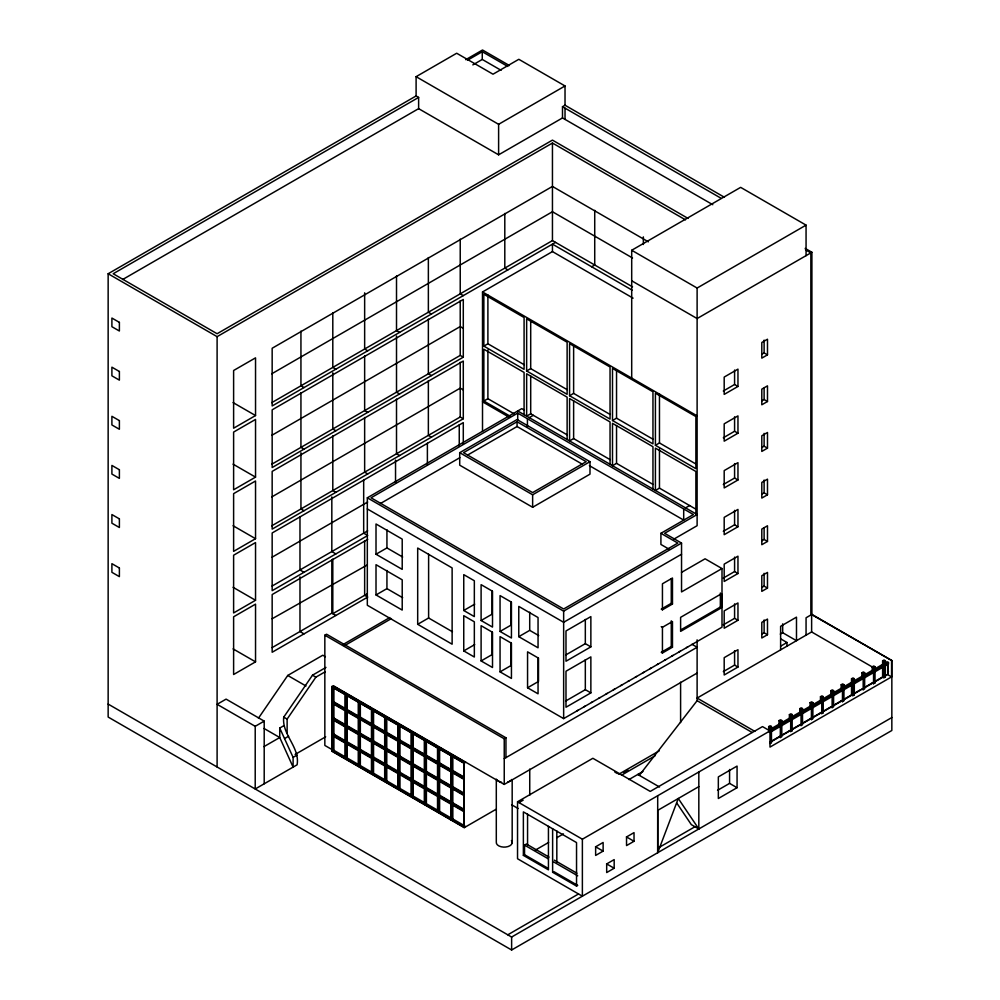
<?xml version="1.0" encoding="UTF-8"?>
<svg xmlns="http://www.w3.org/2000/svg" width="1000" height="1000" viewBox="0 0 1000 1000"><rect width="100%" height="100%" fill="white"/><g stroke="black" fill="none" stroke-linecap="round" stroke-linejoin="round"><path stroke-width="1.5" d="M698.825 772L698.825 828.975L678.275 798.5L657.7 852.7L657.725 810.362L698.825 786.625M258.438 718.213L287.738 675.462L322.788 655.225L325.387 656.725M264.2 783.8L264.2 721.125L226.088 699.125L217.1 704.312L255.212 726.312L255.212 788.988L297.1 764.8C300.163 747.275 281.55 734.45 283.738 717.138L312.488 675.2L325.962 667.412M287.125 733.062L287.125 719.1L315.875 677.163L325.312 671.712M697.113 639.837L697.113 700.688L639.312 775.35L638.913 773.8M806.062 635.163L806.062 617.775L811.9 614.4L891.85 660.562L891.838 730.487L511.625 950L108.15 717.05L108.15 273.75L416.1 95.95L416.1 76.675L456.688 53.238L493.013 74.2L518.825 59.3L565.025 85.962L565.025 105.237L724.438 197.288M465.725 59.688L482.512 50L509.412 65.537M467.463 60.25L482.262 51.712L507.812 66.463M472.837 64.887L482.262 59.45L501.087 70.312M122.65 279.525L418.625 108.65L418.625 97.413L113.188 273.75L217.1 333.738L552.45 140.125L688.037 218.412M416.1 76.675L498.612 124.312L565.025 85.962M712.775 204.7L562.5 117.938L562.5 106.7L565.025 105.237M418.625 108.65L498.612 154.825L562.5 117.938M108.15 273.75L217.1 336.65L552.45 143.038L685.5 219.862M271.737 373.8L552.45 211.737L632.537 257.987M271.737 402.663L552.45 240.6L632.537 286.837M255.538 415.55L233.612 428.212L233.612 370.5L255.538 357.85L255.538 415.55L233.075 402.587M555.513 242.375L272.162 405.962L272.162 348.25L552.45 186.425L648.388 241.825M482.512 431.413L482.512 291.962L552.45 251.588L633.088 298.15M271.737 435.375L460.225 326.562L463.288 328.338M591.663 266.775L594.725 265.012L594.725 210.338M631.7 378.088L631.7 250.263L740.65 187.362L806.062 225.125L806.062 255.65M271.737 464.237L460.225 355.412L463.288 357.188L463.288 299.475L272.162 409.825L272.162 467.537L463.288 357.188M255.538 477.125L233.612 489.787L233.612 432.075L255.538 419.425L255.538 477.125L233.075 464.162M483.85 346.112L524.087 369.338L524.087 317.512L483.85 294.288L483.85 346.112L487.9 343.775L524.113 364.675M271.737 496.95L460.225 388.137L463.288 389.913M526.65 370.962L567.125 394.325L567.125 342.225L526.65 318.863L526.65 370.962L530.7 368.625L567.125 389.65M524.087 414.663L524.087 372.438L483.85 349.212L483.85 401.025L487.9 398.7L513.938 413.738M271.737 525.812L460.225 416.987L463.288 418.762L463.288 361.05L272.162 471.4L272.162 529.113L463.288 418.762M255.538 538.7L233.612 551.362L233.612 493.65L255.538 480.988L255.538 538.7L233.075 525.737M631.7 250.263L697.113 288.038L806.062 225.125M681.513 572.4L705.088 558.8L722 568.562L722 627.175L563.65 718.612L367.325 605.262L367.325 497.8L521.763 408.638L524.312 410.112M660.913 533.312L693.4 514.55L517.712 413.113L371.037 497.8L563.65 609L677.837 543.075L660.913 533.312L660.913 544.462L668.725 548.975M272.1 557.2L367.663 502.025M459.712 452.675L517.062 419.562L589.987 461.675L589.987 474.162L532.638 507.275L459.712 465.175L459.712 452.675L532.638 494.787L589.987 461.675M517.062 421.763L463.525 452.675L532.638 492.587L586.175 461.675L517.062 421.763L517.062 426.525L582.188 464.125M567.112 434.825L530.7 413.8L526.65 416.138L526.65 373.787L567.125 397.15L567.125 439.5M811.9 614.4L811.9 252.275L697.113 318.55L631.7 280.788M380.45 503.512L459.85 457.675M529.275 417.65L533.312 415.312M569.575 395.737L610.05 419.1L610.05 367.013L569.575 343.638L569.575 395.737L573.625 393.4L610.037 414.425M467.537 455.112L517.062 426.525M272.1 586.05L367.663 530.875M255.538 600.275L233.612 612.938L233.612 555.225L255.538 542.562L255.538 600.275L233.075 587.312M367.725 539.375L272.162 594.55L272.162 652.262L367.725 597.087L364.65 595.312L364.65 540.638M610.037 459.613L573.625 438.587L569.575 440.913L569.575 398.562L610.05 421.925L610.05 464.288M376.012 554.237L402.212 569.375L402.212 539.113L376.012 523.987L376.012 554.237L386.938 547.925L402.663 557.013M612.5 420.513L652.962 443.888L652.962 391.788L612.5 368.425L612.5 420.513L616.538 418.175L652.962 439.212M272.1 618.775L367.312 564.925M761.838 354.225L764.112 352.912L767.487 354.85L767.487 339.212L761.8 342.488L761.8 358.137L767.487 354.85M272.1 647.625L331.825 613.138L335.863 615.475M367.312 593.787L332.8 613.7L332.8 559.038M723.312 391.012L734.587 384.5L737.962 386.45L737.962 369.113L724.188 377.075L724.188 394.4L737.962 386.45M255.538 661.85L233.612 674.513L233.612 616.8L255.538 604.138L255.538 661.85L233.075 648.888M376.012 594.95L402.212 610.075L402.212 579.825L376.012 564.688L376.012 594.95L386.938 588.638L402.663 597.712M652.962 484.387L616.538 463.363L612.5 465.7L612.5 423.338L652.962 446.712L652.962 489.062M332.062 749.6L324.837 745.438L324.837 635.2L326.55 634.212L505.95 737.788L505.95 757.625M655.413 445.3L695.888 468.663L695.888 416.562L655.413 393.2L655.413 445.3L659.463 442.962L695.888 463.988M761.838 400.863L764.112 399.55L767.487 401.5L767.487 385.85L761.8 389.137L761.8 404.787L767.487 401.5M342.713 644.725L389.825 617.525M344.387 645.738L391.413 618.587M723.312 437.775L734.587 431.275L737.962 433.212L737.962 415.887L724.188 423.837L724.188 441.175L737.962 433.212M417.688 624.312L452.125 644.2L452.125 567.925L417.688 548.038L417.688 624.312L428.612 618L452.463 631.775M696.05 509.275L659.463 488.137L655.413 490.475L655.413 448.125L695.888 471.488L695.888 513.837M255.212 726.312L264.2 721.125M495.887 809.388L464.25 827.65L331.763 751.162L331.763 686.575L333.263 685.713L504.237 784.425L697.113 673.062M463.75 610.487L474.338 616.6L474.338 580.75L463.75 574.637L463.75 610.487L474.688 604.175M761.838 447.512L764.112 446.2L767.487 448.137L767.487 432.488L761.8 435.775L761.8 451.425L767.487 448.137M279.738 728.062L293.1 757.375L293.1 767.113L279.738 737.525L279.738 728.062L283.738 725.75M345.625 694.912L358.263 702.212L358.263 717.688L345.625 710.387L345.625 694.912L347.125 694.05L359.762 701.35M332.413 702.763L345.05 710.062L345.05 694.575L332.413 687.288L332.413 702.763L333.913 701.9L345.288 708.462M481.1 620.513L492.512 627.087L492.512 591.237L481.1 584.663L481.1 620.513L492.038 614.2L492.038 590.812M263.962 746.625L279.738 737.525L264.1 728.5M723.312 484.55L734.587 478.038L737.962 479.988L737.962 462.65L724.188 470.6L724.188 487.938L737.962 479.988M284.6 738.55L288.6 736.237M685.55 507.875L689.6 505.538M345.625 710.387L347.125 709.525L358.5 716.1M346.55 711.413L346.55 725.337L345.05 726.2L345.05 710.725L332.413 703.438L332.413 718.913L333.913 718.05L345.288 724.613M463.75 650.913L474.338 657.025L474.338 621.8L463.75 615.688L463.75 650.913L474.688 644.6M500.05 631.45L511.438 638.013L511.438 602.163L500.05 595.6L500.05 631.45L510.975 625.138L510.975 601.75M295.1 754.45L325.675 736.8M372.05 710.175L384.688 717.463L384.688 732.95L372.05 725.65L372.05 710.175L373.55 709.3L386.188 716.6M372.975 724.45L371.475 725.312L371.475 709.837L358.837 702.537L358.837 718.025L360.337 717.163L371.712 723.725M358.837 718.688L371.475 725.987L371.475 741.462L358.837 734.163L358.837 718.688L360.337 717.825L360.337 733.3L371.712 739.862M345.625 726.538L358.263 733.838L358.263 718.35L345.625 711.062L345.625 726.538L347.125 725.675L358.5 732.237M293.1 757.375L297.1 755.062M346.55 727.55L346.55 741.488L345.05 742.35L345.05 726.875L332.413 719.575L332.413 735.062L333.913 734.188L345.288 740.763M346.55 743.7L346.55 757.638L345.05 758.5L332.413 751.2L332.413 735.725L333.913 734.862L344.025 740.7M673.713 539.212L697.113 525.7L697.113 288.038M761.838 494.15L764.112 492.837L767.487 494.787L767.487 479.137L761.8 482.425L761.8 498.075L767.487 494.787M518.775 636.675L538.05 647.8L538.05 617.537L518.775 606.413L518.775 636.675L529.712 630.363L538.7 635.55M367.325 497.8L563.65 611.138L681.538 543.075L681.538 591.925L722 568.562M481.1 660.938L492.512 667.513L492.512 632.288L481.1 625.7L481.1 660.938L492.038 654.625L492.038 631.65M372.05 725.65L373.55 724.788L384.925 731.35M358.837 734.163L360.337 733.3M345.625 742.688L358.263 749.975L358.263 734.5L345.625 727.2L345.625 742.688L347.125 741.825L358.5 748.388M358.837 734.837L371.475 742.125L371.475 757.613L358.837 750.312L358.837 734.837L360.337 733.975L362.863 735.425M332.413 751.2L333.913 750.337L345.288 756.9M681.538 554.237L563.65 622.3L367.325 508.95M723.312 531.312L734.587 524.8L737.962 526.75L737.962 509.412L724.188 517.362L724.188 534.7L737.962 526.75M399.4 739.712L397.9 740.575L385.262 733.275L385.262 717.8L397.9 725.088L399.4 724.225L386.763 716.938M385.262 733.275L386.763 732.412L398.137 738.975M412.612 733.4L412.612 747.337L411.112 748.2L398.475 740.9L398.475 725.425L399.975 724.562L412.612 731.85M399.4 755.85L397.9 756.712L385.262 749.425L385.262 733.95L386.763 733.075L394.35 737.45M372.05 741.8L384.688 749.087L384.688 733.612L372.05 726.312L372.05 741.8L373.55 740.925L384.925 747.5M386.188 764.375L384.688 765.238L372.05 757.938L372.05 742.463L373.55 741.6M358.837 750.312L360.337 749.45L371.712 756.012M372.975 772.887L371.475 773.75L358.837 766.462L358.837 750.975L360.337 750.113L362.863 751.575M345.625 758.825L358.263 766.125L358.263 750.65L345.625 743.35L345.625 758.825L347.125 757.962L358.5 764.538M500.05 671.862L511.438 678.438L511.438 643.213L500.05 636.638L500.05 671.862L510.975 665.562L510.975 642.575M398.475 740.9L399.975 740.037L411.35 746.6M385.262 749.425L386.763 748.562L398.137 755.125M385.262 750.088L397.9 757.387L397.9 772.862L385.262 765.575L385.262 750.088L386.763 749.225M372.05 757.938L373.55 757.075L384.925 763.637M386.188 780.512L384.688 781.388L372.05 774.087L372.05 758.612L373.55 757.738L373.55 773.225L384.925 779.788M358.837 766.462L360.337 765.6L371.712 772.163M761.838 540.8L764.112 539.487L767.487 541.425L767.487 525.775L761.8 529.062L761.8 544.712L767.487 541.425M565.688 655L585.325 643.662L590.862 646.862L590.862 616.6L565.988 630.962L565.988 661.225L590.862 646.862M411.688 748.538L424.325 755.825L424.325 740.35L411.688 733.05L411.688 748.538L413.188 747.663L424.562 754.237M412.612 749.55L412.612 763.487L411.112 764.35L411.112 748.863L398.475 741.575L398.475 757.05L399.975 756.188L411.35 762.75M385.262 765.575L386.763 764.7L398.137 771.275M372.05 774.087L373.55 773.225M385.262 766.237L397.9 773.525L397.9 789.013L385.262 781.712L385.262 766.237L386.763 765.375M672.475 604.012L671.275 603.325L661.237 609.113L662.438 609.812L672.475 604.012L672.475 578L662.438 583.787L662.438 609.812M527.562 687.763L538.05 693.812L538.05 657.887L527.562 651.838L527.562 687.763L538.5 681.45L538.5 658.025M723.312 578.075L734.587 571.562L737.962 573.513L737.962 556.175L724.188 564.138L724.188 581.462L737.962 573.513M424.9 756.162L426.4 755.3L439.038 762.588L437.537 763.45L424.9 756.162L424.9 740.688L437.537 747.975L439.038 747.113M411.688 764.675L424.325 771.975L424.325 756.5L411.688 749.2L411.688 764.675L413.188 763.812L424.562 770.375M424.9 772.312L426.4 771.438L439.038 778.737L437.537 779.6L424.9 772.312L424.9 756.825L426.4 755.962L437.775 762.525M412.612 765.7L412.612 779.625L411.112 780.487L411.112 765.013L398.475 757.712L398.475 773.2L399.975 772.337L411.35 778.9M398.475 773.863L411.112 781.162L411.112 796.637L398.475 789.338L398.475 773.863L399.975 773L402.5 774.463M385.262 781.712L386.763 780.85L398.137 787.412M661.237 626.613L662.438 627.3L672.475 621.512L672.475 647.2L662.438 653L661.237 652.3L671.275 646.513L672.475 647.2M450.75 755.6L450.75 771.087L438.113 763.787L438.113 748.312L450.75 755.6L452.25 754.737L439.613 747.45L439.613 762.925L450.988 769.488M451.325 755.938L463.963 763.238L463.963 778.713L451.325 771.413L451.325 755.938L452.825 755.075L465.462 762.362M438.113 763.787L439.613 762.925M452.25 786.363L450.75 787.225L438.113 779.938L438.113 764.45L439.613 763.587M424.9 788.45L426.4 787.588L439.038 794.887L437.537 795.75L424.9 788.45L424.9 772.975L426.4 772.113L437.775 778.675M411.688 780.825L424.325 788.125L424.325 772.638L411.688 765.35L411.688 780.825L413.188 779.963L424.562 786.525M398.475 789.338L399.975 788.475L411.35 795.037M680.738 629.925L720.35 607.05L721.55 607.737L721.55 593.7L680.612 617.337L680.612 631.375L721.55 607.737M761.838 587.438L764.112 586.125L767.487 588.075L767.487 572.425L761.8 575.712L761.8 591.362L767.487 588.075M565.688 701.012L585.325 689.675L590.862 692.875L590.862 656.875L565.988 671.237L565.988 707.237L590.862 692.875M324.837 635.2L504.237 738.775L505.95 737.788M331.763 686.575L464.25 763.062L465.75 762.2M451.325 771.413L452.825 770.55L464.2 777.113M451.325 772.087L463.963 779.375L463.963 794.862L451.325 787.562L451.325 772.087L452.825 771.225M438.113 779.938L439.613 779.075L450.988 785.638M452.25 802.513L450.75 803.375L438.113 796.075L438.113 780.6L439.613 779.737L449.725 785.575M424.9 789.125L426.4 788.25L426.4 803.737L439.038 811.025L437.537 811.888L424.9 804.6L424.9 789.125L437.537 796.413L437.537 811.888M425.825 789.475L425.825 803.4L424.325 804.262L424.325 788.787L411.688 781.488L411.688 796.975L413.188 796.1L424.562 802.675M723.312 624.837L734.587 618.337L737.962 620.275L737.962 602.95L724.188 610.9L724.188 628.237L737.962 620.275M576.838 710.913L578.038 710.225M584.15 706.7L585.35 706M591.462 702.475L592.663 701.787M598.763 698.25L599.963 697.562M606.075 694.038L607.275 693.337M613.387 689.812L614.587 689.125M620.7 685.6L621.9 684.9M628.013 681.375L629.212 680.688M635.325 677.15L636.512 676.462M642.625 672.938L643.825 672.237M649.938 668.713L651.137 668.025M657.25 664.488L658.45 663.8M664.562 660.275L665.763 659.575M671.875 656.05L673.062 655.362M679.175 651.825L680.375 651.137M686.488 647.613L687.688 646.912M451.325 787.562L452.825 786.7L464.2 793.263M451.325 788.225L463.963 795.525L463.963 811L451.325 803.713L451.325 788.225L452.825 787.362M438.113 796.075L439.613 795.212L450.988 801.787M452.25 818.662L450.75 819.525L438.113 812.225L438.113 796.75L439.613 795.888L450.988 802.45M504.237 758.612L697.113 647.262L691.975 644.3M424.9 804.6L426.4 803.737M451.325 803.713L452.825 802.85L464.2 809.412M465.462 826.287L463.963 827.15L451.325 819.85L451.325 804.375L452.825 803.512M438.113 812.225L439.613 811.363L450.988 817.925M761.838 634.087L764.112 632.775L767.487 634.712L767.487 619.062L761.8 622.35L761.8 638L767.487 634.712M451.325 819.85L452.825 818.988L464.2 825.55M780.3 634.087L782.675 632.712L796.488 640.688L796.488 617.137L780.612 626.3L780.612 649.85M723.312 671.612L734.587 665.1L737.962 667.05L737.962 649.712L724.188 657.663L724.188 675L737.962 667.05M780.612 646.175L786.975 642.5L786.975 646.175M517.537 801.775L582.375 839.212L582.375 896.188L517.537 858.75L517.537 801.775L592.863 758.288L650.238 791.413L762.5 726.6L769.987 730.925M876.038 669.137L811.625 631.95L697.113 698.062L754.812 731.375M518.95 802.588L523.15 800.175M618.675 774.287L659.25 750.863M623.812 772.45L627.863 770.113M621.475 775.225L655.025 755.85M628.913 779.575L642.95 771.475M548.288 868.413L524.538 854.7L524.538 845.113L526.4 844.038L549 857.087M552.625 828.775L552.625 872.275L553.787 871.6L577.712 885.4L576.538 886.075L576.538 842.575L523.375 811.888L523.375 855.375L524.538 854.7M535.225 850.175L548.65 842.425M556.7 837.775L563.413 833.9M768.688 731.675L768.688 726.6L770.15 725.75L771.45 726.5L771.45 742.675L769.987 743.512M779.038 725.688L779.038 720.612L780.5 719.775L781.8 720.525L781.8 736.688L780.337 737.537L779.038 736.787M789.4 719.712L789.4 714.638L790.863 713.8L792.163 714.55L792.163 730.713L790.7 731.55L789.4 730.8M799.75 713.737L799.75 708.662L801.213 707.812L802.513 708.562L802.513 724.737L801.05 725.575L799.75 724.825M810.113 707.75L810.113 702.675L811.575 701.838L812.875 702.588L812.875 718.75L811.413 719.6L810.113 718.85M820.475 701.775L820.475 696.7L821.925 695.863L823.225 696.612L823.225 712.775L821.762 713.612L820.475 712.862M830.825 695.8L830.825 690.725L832.288 689.875L833.587 690.625L833.587 706.8L832.125 707.638L830.825 706.888M841.188 689.812L841.188 684.737L842.638 683.9L843.938 684.65L843.938 700.812L842.475 701.663L841.188 700.913M851.538 678.763L853 677.925L854.3 678.675L854.3 694.837L852.837 695.675L851.538 694.925L851.538 678.763L852.837 679.513L854.3 678.675M861.9 677.862L861.9 672.788L863.35 671.938L864.65 672.688L864.65 688.863L863.188 689.7L861.9 688.95M872.25 671.875L872.25 666.8L873.713 665.962L875.013 666.712L875.013 682.875L873.55 683.725L872.25 682.975M882.613 660.825L884.062 659.987L885.362 660.738L885.362 676.9L883.9 677.738L882.613 676.988L882.613 660.825L883.9 661.575L885.362 660.738M768.688 726.6L769.987 727.35L771.45 726.5M779.038 720.612L780.337 721.363L781.8 720.525M789.4 714.638L790.7 715.387L792.163 714.55M799.75 708.662L801.05 709.412L802.513 708.562M810.113 702.675L811.413 703.425L812.875 702.588M820.475 696.7L821.762 697.45L823.225 696.612M830.825 690.725L832.125 691.475L833.587 690.625M841.188 684.737L842.475 685.487L843.938 684.65M861.9 672.788L863.188 673.538L864.65 672.688M872.25 666.8L873.55 667.55L875.013 666.712M770.15 729.325L780.5 723.35M781.775 722.613L790.863 717.362M792.138 716.637L799.75 712.237M802.487 710.65L811.575 705.413M812.85 704.675L820.475 700.275M821.925 699.425L830.825 694.3M833.562 692.712L842.638 687.475M843.913 686.737L851.538 682.337M853 681.488L861.9 676.363M864.625 674.775L872.25 670.375M874.987 668.8L882.613 664.4M884.062 663.55L887.175 661.762L888.475 662.513L888.475 664.013L769.987 732.425M582.375 839.212L888.475 662.513M811.625 631.95L811.625 614.562L891.85 660.562M771.875 740.925L800.15 724.6M802.837 723.05L831.125 706.725M833.812 705.163L860.738 689.613M864.788 687.288L886.325 674.85M770.837 741.888L887.987 674.25L887.675 664.112L887.987 674.25M891.85 676.725L769.987 747.087L769.987 727.35M603.125 851.112L595.638 855.438L595.638 846.8L603.125 842.475L603.125 851.112L595.513 846.725M717.537 790.325L729.575 783.388L737.062 787.7L737.062 766.087L718.337 776.9L718.337 798.512L737.062 787.7M634.025 841.275L626.538 845.588L626.538 836.95L634.025 832.625L634.025 841.275L626.413 836.875M614.175 868.238L606.688 872.562L606.688 863.925L614.175 859.6L614.175 868.238L606.562 863.85M507.775 934.812L578.525 893.962M659.15 847.412L694.963 826.737M108.15 704.087L511.625 937.038L891.85 717.537M507.675 782.087L509.412 781.438A7.963 4.6 0 0 0 511.75 779.475M562.5 106.7L720.825 198.113M805.163 248.388L811.9 252.275M805.462 249.775L810.85 252.887L810.85 615M416.1 95.95L418.625 97.413M632.175 290.175L552.45 244.137L552.45 251.588M507.863 269.875L504.8 268.1L504.8 213.438M482.512 291.962L697.113 415.863M463.288 295.613L460.225 293.837L460.225 239.163M431.438 314L428.363 312.238L428.363 257.562M399.575 332.4L396.512 330.625L396.512 275.95M517.712 410.975L697.113 514.55L664.613 533.312L681.538 543.075M483.85 401.025L509.9 416.062M482.512 401.8L508.587 416.863M589.388 465.65L683.7 520.1L683.7 508.95M431.438 375.575L428.363 373.812L428.363 319.137M367.725 350.788L364.65 349.012L364.65 292.825M887.175 663.263L888.475 664.013M887.675 671.062L888.475 671.525M887.825 674.725L891.575 676.888L891.575 660.725M399.575 393.975L396.512 392.2L396.512 336.012M884.062 676.15L885.387 676.888M335.863 369.175L332.8 367.413L332.8 312.738M873.713 682.125L875.013 682.875M431.438 437.15L428.363 435.387L428.363 380.712M780.7 638.875L786.975 642.5M367.725 412.362L364.65 410.588L364.65 355.913M853 694.087L854.3 694.837M304.012 387.575L300.938 385.8L300.938 331.125M399.575 455.55L396.512 453.775L396.512 399.1M335.863 430.75L332.8 428.988L332.8 372.788M821.925 712.025L823.225 712.775M367.725 473.938L364.65 472.163L364.65 417.488M790.863 729.963L792.163 730.713M304.012 449.15L300.938 447.375L300.938 392.7M770.15 741.925L771.45 742.675M697.113 700.688L752.125 732.45M335.863 492.325L332.8 490.562L332.8 435.887M304.012 510.725L300.938 508.95L300.938 452.762M335.863 553.9L331.825 551.575L331.825 496.9M304.012 572.3L299.975 569.963L299.975 516.8M637.775 774.463L659.525 787.013M657.7 795.725L657.712 852.712M614.875 772.087L617.413 773.55M698.825 828.975L691.338 824.65L676.787 803.062M304.012 633.875L299.975 631.538L299.975 576.862M333.913 686.425L346.55 693.713L346.55 709.2M360.337 701.675L371.712 708.238M413.188 732.188L425.825 739.488L425.825 754.963M437.775 746.388L426.4 739.812L426.4 755.3M312.488 675.2L315.875 677.163M398.475 725.425L411.112 732.725L411.112 748.2M287.738 675.462L305.975 685.987M511.625 804.775L518.1 808.5M333.913 702.562L342.762 707.675M348.387 710.925L358.5 716.762M364.125 720.013L366.662 721.475M376.075 726.912L383.663 731.287M403.762 742.9L410.087 746.538M414.45 749.062L423.3 754.175M440.875 764.325L444.663 766.513M447.2 767.962L449.725 769.425M454.087 771.95L456.613 773.413M459.137 774.862L464.2 777.788M358.837 718.025L371.475 725.312M385.262 733.95L397.9 741.237L397.9 756.712M424.9 756.825L437.537 764.125L437.537 779.6M438.113 764.45L450.75 771.75L450.75 787.225M333.913 718.713L344.025 724.55M348.387 727.075L357.238 732.175M365.4 736.888L370.45 739.8M376.075 743.05L383.663 747.438M388.025 749.95L390.55 751.413M393.088 752.875L398.137 755.788M410.087 762.688L399.975 756.85L399.975 772.337M413.188 764.475L423.3 770.312M454.087 788.1L461.675 792.475M332.413 718.913L345.05 726.2M398.475 757.05L411.112 764.35M372.05 742.463L384.688 749.762L384.688 765.238M424.9 772.975L437.537 780.263L437.537 795.75M438.113 780.6L450.75 787.9L450.75 803.375M554.312 860.15L576.912 873.2M347.125 742.487L357.238 748.325M365.4 753.037L369.188 755.225M377.337 759.925L383.663 763.575M388.025 766.1L390.55 767.562M393.088 769.013L395.613 770.475M405.025 775.913L410.087 778.838M413.188 780.625L423.3 786.462M427.663 788.988L437.775 794.825M455.35 804.975L461.675 808.612M524.538 845.113L548.462 858.925M553.775 861.988L577.712 875.8M332.413 735.062L345.05 742.35M398.475 773.2L411.112 780.487M332.413 735.725L345.05 743.012L345.05 758.5M358.837 750.975L371.475 758.275L371.475 773.75M372.05 758.612L384.688 765.9L384.688 781.388M438.113 796.75L450.75 804.038L450.75 819.525M451.325 804.375L463.963 811.675L463.963 827.15M523.375 855.375L548.438 869.85L548.438 826.35M552.625 872.275L576.538 886.075M283.738 717.138L287.125 719.1M411.688 796.975L424.325 804.262M883.9 661.575L883.9 677.738M873.55 667.55L873.55 683.725M863.188 673.538L863.188 689.7M852.837 679.513L852.837 695.675M842.475 685.487L842.475 701.663M832.125 691.475L832.125 707.638M821.762 697.45L821.762 713.612M811.413 703.425L811.413 719.6M801.05 709.412L801.05 725.575M790.7 715.387L790.7 731.55M782.675 623.875L782.675 632.712M780.337 721.363L780.337 737.537M764.112 340.112L764.112 352.912M764.112 388.175L764.112 399.55M764.112 433.387L764.112 446.2M764.112 480.037L764.112 492.837M764.112 528.1L764.112 539.487M764.112 573.325L764.112 586.125M764.112 619.963L764.112 632.775M734.587 370.062L734.587 384.5M734.587 416.825L734.587 431.275M734.587 463.587L734.587 478.038M734.587 510.363L734.587 524.8M734.587 557.125L734.587 571.562M734.587 603.888L734.587 618.337M734.587 650.65L734.587 665.1M729.575 769.488L729.575 783.388M720.35 593L720.35 607.05M680.6 682.175L680.6 722.575M671.275 578.837L671.275 603.325M671.275 620.812L671.275 646.513M662.438 627.3L662.438 653M659.463 393.925L659.463 442.962M659.463 448.812L659.463 488.137M643.35 236.887L643.35 244.488M616.538 370.688L616.538 418.175M616.538 425.55L616.538 463.363M585.325 619.45L585.325 643.662M585.325 659.675L585.325 689.675M573.625 345.9L573.625 393.4M573.625 400.763L573.625 438.587M565.025 108.162L565.025 119.4M563.65 611.138L563.65 718.612M556.825 831.012L556.825 862.075M552.45 143.038L552.45 240.6M532.638 494.787L532.638 507.275M530.7 321.125L530.7 368.625M530.7 375.988L530.7 413.8M529.738 769.087L529.738 795.238M529.712 612.2L529.712 630.363M527.562 814.125L527.562 845.188M527.425 418.725L527.425 427.088M517.712 413.113L517.712 420.087M512.175 779.837L512.175 842.875M511.625 937.038L511.625 950M504.237 738.775L504.237 784.425M498.612 124.312L498.612 154.825M496.3 779.112L496.3 842.163A7.963 4.6 0 0 0 503.612 847.113L505.7 847.038A7.963 4.6 0 0 0 511.425 840.537M487.9 295L487.9 343.775M487.9 349.925L487.9 398.7M482.262 51.712L482.262 59.45M464.25 763.062L464.25 827.65M463.288 443.888L463.288 422.625L272.162 532.975L272.162 590.688L367.725 535.513L363.675 533.175L363.675 480.025M460.225 300.738L460.225 355.412M460.225 362.312L460.225 416.987M459.25 424.85L459.25 446.112M452.825 756.625L452.825 770.55M452.825 772.763L452.825 786.7M452.825 788.913L452.825 802.85M452.825 805.062L452.825 818.988M439.613 765.138L439.613 779.075M439.613 779.737L439.613 795.212M439.613 797.425L439.613 811.363M437.537 747.975L437.537 763.45M428.612 554.188L428.612 618M427.388 443.237L427.388 464.5M426.4 755.962L426.4 771.438M426.4 772.113L426.4 787.588M425.825 757.175L425.825 771.112M425.825 773.325L425.825 787.25M413.188 733.737L413.188 747.663M413.188 749.887L413.188 763.812M413.188 766.025L413.188 779.963M413.188 782.175L413.188 796.1M412.612 781.838L412.612 795.775M399.975 724.562L399.975 740.037M399.975 742.25L399.975 756.188M399.975 773L399.975 788.475M397.9 725.088L397.9 740.575M395.538 460.112L395.538 482.887M386.938 529.775L386.938 547.925M386.938 570.487L386.938 588.638M386.763 718.487L386.763 732.412M386.763 734.625L386.763 748.562M386.763 750.775L386.763 764.7M386.763 766.912L386.763 780.85M373.55 709.3L373.55 724.788M373.55 727L373.55 740.925M373.55 743.15L373.55 757.075M360.337 703.225L360.337 717.163M360.337 733.975L360.337 749.45M360.337 750.113L360.337 765.6M359.762 702.887L359.762 716.825M359.762 719.038L359.762 732.975M359.762 735.188L359.762 749.112M359.762 751.325L359.762 765.263M347.125 694.05L347.125 709.525M347.125 711.737L347.125 725.675M347.125 727.887L347.125 741.825M347.125 744.038L347.125 757.962M333.913 687.975L333.913 701.9M333.913 704.112L333.913 718.05M333.913 720.263L333.913 734.188M333.913 734.862L333.913 750.337M331.825 559.987L331.825 613.138M217.1 336.65L217.1 766.988M501.587 782.275A7.963 4.6 0 0 1 497.05 779.925M119.388 322.375L111.9 318.05L111.9 326.7L119.388 331.012L119.388 322.375M119.388 371.5L111.9 367.175L111.9 375.825L119.388 380.138L119.388 371.5M119.388 420.625L111.9 416.3L111.9 424.95L119.388 429.263L119.388 420.625M119.388 469.75L111.9 465.425L111.9 474.075L119.388 478.387L119.388 469.75M119.388 518.875L111.9 514.55L111.9 523.2L119.388 527.513L119.388 518.875M119.388 568L111.9 563.675L111.9 572.312L119.388 576.638L119.388 568"/></g></svg>
